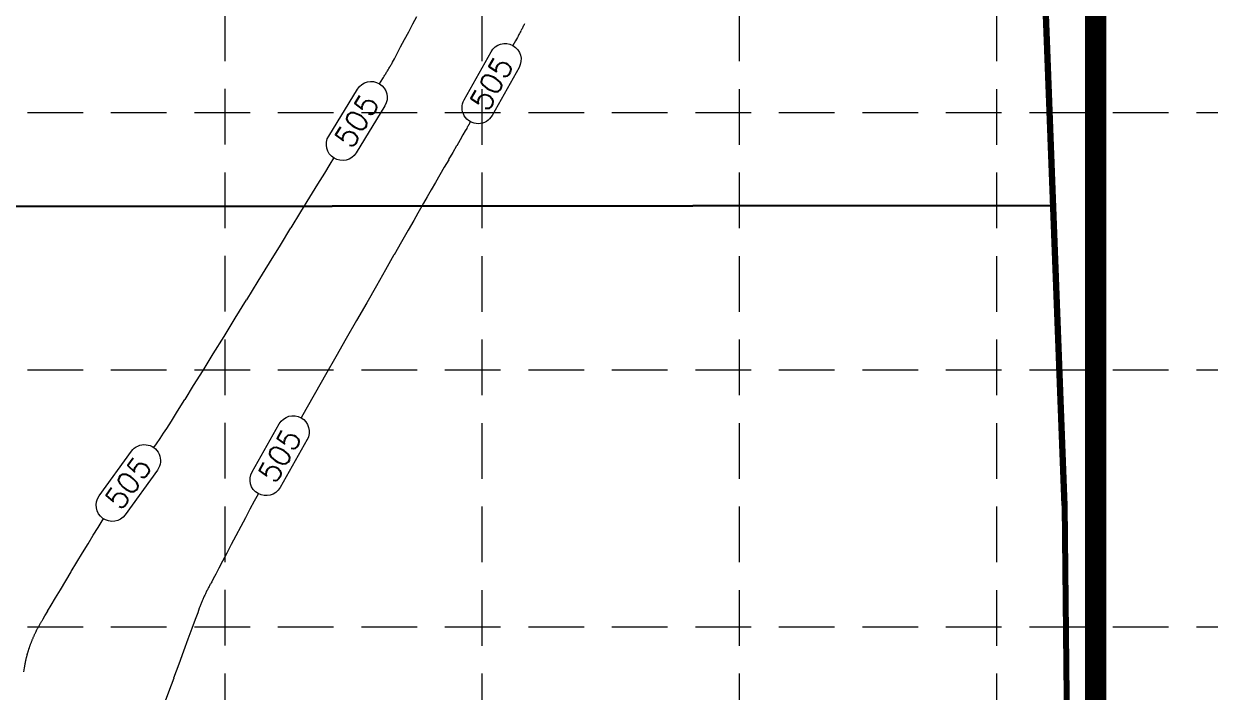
# Model space of a CAD drawing. Header units: feet. Extents: x -406 to 2003, y 7035 to 10885.
# Drawn here: x 631.5 to 908.6, y 9725.7 to 9881.8 of the extents above; entities that cross this region are included whole.
import ezdxf

# ---------------------------------------------------------------- set-up
doc = ezdxf.new("R2010")
doc.units = ezdxf.units.FT
doc.header["$LTSCALE"] = 40
doc.header["$MEASUREMENT"] = 0
doc.linetypes.add('HIDDEN', pattern=[0.375, 0.25, -0.125])
doc.linetypes.add('PHANTOM', pattern=[0.54, 0.24, -0.06, 0.06, -0.06, 0.06, -0.06])
for name, color, linetype, lineweight in [('1 PROPOSED CONTOURS', 35, 'Continuous', 0), ('BOUNDLN', 1, 'PHANTOM', 80), ('SILT FENCE', 200, 'Continuous', 100)]:
    doc.layers.add(name, color=color, linetype=linetype, lineweight=lineweight)
for name, color, linetype in [('GRID', 254, 'HIDDEN'), ('limits of disturbance', 1, 'HIDDEN'), ('lots', 4, 'Continuous'), ('polys', 7, 'Continuous')]:
    doc.layers.add(name, color=color, linetype=linetype)
doc.styles.get("Standard").update_dxf_attribs({"font": 'ARIAL.TTF'})

msp = doc.modelspace()

# ---------------------------------------------------------------- linework, layer by layer
at = {"layer": '1 PROPOSED CONTOURS', "color": 35, "elevation": 505}
for points in [[(721.41, 9879.9), (722.38, 9881.73)], [(748.47, 9881.78), (748.36, 9881.57)], [(747.28, 9879.46), (747.17, 9879.25)], [(747.77, 9880.4), (747.68, 9880.24)], [(747.98, 9880.82), (747.88, 9880.61)], [(748.07, 9880.98), (747.98, 9880.82)], [(717.63, 9872.78), (718.07, 9873.61)], [(718.07, 9873.61), (718.73, 9874.84)], [(716.16, 9870.27), (716.27, 9870.47)], [(716.27, 9870.47), (716.36, 9870.62)], [(716.48, 9870.81), (716.6, 9871)], [(716.69, 9871.16), (716.8, 9871.35)], [(717.13, 9871.89), (717.24, 9872.08)], [(717.34, 9872.24), (717.45, 9872.43)], [(717.45, 9872.43), (717.63, 9872.78)], [(715.34, 9868.95), (715.5, 9869.21)], [(715.95, 9869.93), (716.04, 9870.08)], [(734.62, 9856.74), (734.09, 9855.84)], [(735.31, 9857.95), (735.22, 9857.79)], [(735.73, 9858.7), (735.62, 9858.5)], [(729.73, 9848.27), (728.7, 9846.47)], [(730.75, 9850.03), (729.73, 9848.27)], [(696.24, 9837.83), (698.34, 9841.25)], [(693.93, 9834.09), (696.24, 9837.83)], [(724.18, 9838.6), (723.55, 9837.5)], [(721.31, 9833.58), (719.77, 9830.88)], [(688.9, 9825.93), (691.47, 9830.1)], [(719.77, 9830.88), (717.99, 9827.77)], [(686.25, 9821.64), (688.9, 9825.93)], [(716.01, 9824.31), (713.88, 9820.57)], [(680.91, 9812.99), (683.57, 9817.3)], [(678.29, 9808.76), (680.91, 9812.99)], [(675.77, 9804.68), (678.29, 9808.76)], [(671.17, 9797.27), (673.38, 9800.83)], [(699.65, 9795.63), (697.38, 9791.65)], [(666, 9788.99), (667.44, 9791.28)], [(697.38, 9791.65), (696.3, 9789.75)], [(664.19, 9786.15), (664.91, 9787.25)], [(663.39, 9784.95), (664.19, 9786.15)], [(684.35, 9768.41), (683.29, 9766.41)], [(685.35, 9770.27), (684.35, 9768.41)], [(649.83, 9765.67), (650.14, 9766.16)], [(646.54, 9760.33), (647.75, 9762.32)], [(647.75, 9762.32), (648.86, 9764.12)], [(682.18, 9764.33), (681.06, 9762.22)], [(643.93, 9756.02), (645.25, 9758.21)], [(678.91, 9758.14), (677.94, 9756.29)], [(642.61, 9753.82), (643.93, 9756.02)], [(677.07, 9754.64), (676.34, 9753.25)], [(677.94, 9756.29), (677.07, 9754.64)], [(640.08, 9749.59), (641.31, 9751.65)], [(675.78, 9752.17), (675.41, 9751.48)], [(673.77, 9748.29), (673.68, 9748.1)], [(673.86, 9748.48), (673.77, 9748.29)], [(673.95, 9748.67), (673.86, 9748.48)], [(674.04, 9748.85), (673.95, 9748.67)], [(674.22, 9749.23), (674.13, 9749.04)], [(674.79, 9750.34), (674.69, 9750.15)], [(674.89, 9750.52), (674.79, 9750.34)], [(674.99, 9750.71), (674.89, 9750.52)], [(672.66, 9745.64), (672.52, 9745.26)], [(672.73, 9745.83), (672.66, 9745.64)], [(672.8, 9746.02), (672.73, 9745.83)], [(673.03, 9746.59), (672.95, 9746.4)], [(673.11, 9746.78), (673.03, 9746.59)], [(673.35, 9747.35), (673.27, 9747.16)], [(673.51, 9747.73), (673.43, 9747.54)], [(636.04, 9742.78), (636.46, 9743.48)], [(672.52, 9745.26), (672.14, 9744.23)], [(634.67, 9740.38), (634.74, 9740.51)], [(634.74, 9740.51), (634.81, 9740.65)], [(635.03, 9741.06), (635.11, 9741.2)], [(635.11, 9741.2), (635.19, 9741.34)], [(635.19, 9741.34), (635.26, 9741.47)], [(635.26, 9741.47), (635.34, 9741.61)], [(635.34, 9741.61), (635.42, 9741.75)], [(635.42, 9741.75), (635.5, 9741.88)], [(635.74, 9742.29), (635.82, 9742.41)], [(671.55, 9742.63), (670.78, 9740.55)], [(633.34, 9737.46), (633.4, 9737.6)], [(633.4, 9737.6), (633.45, 9737.74)], [(633.45, 9737.74), (633.51, 9737.88)], [(633.51, 9737.88), (633.57, 9738.02)], [(633.62, 9738.16), (633.68, 9738.3)], [(633.68, 9738.3), (633.74, 9738.44)], [(633.8, 9738.58), (633.87, 9738.71)], [(633.93, 9738.85), (633.99, 9738.99)], [(634.12, 9739.27), (634.19, 9739.41)], [(669.87, 9738.05), (668.83, 9735.24)], [(632.36, 9734.51), (632.4, 9734.65)], [(632.48, 9734.94), (632.52, 9735.08)], [(632.52, 9735.08), (632.56, 9735.22)], [(632.97, 9736.48), (633.02, 9736.62)], [(633.08, 9736.76), (633.13, 9736.9)], [(668.83, 9735.24), (667.71, 9732.18)], [(631.68, 9731.36), (631.74, 9731.72)], [(631.76, 9731.86), (631.79, 9731.99)], [(631.79, 9731.99), (631.81, 9732.13)], [(631.84, 9732.27), (631.87, 9732.41)], [(631.87, 9732.41), (631.89, 9732.55)], [(631.95, 9732.83), (631.98, 9732.97)], [(631.98, 9732.97), (632.01, 9733.11)], [(632.11, 9733.53), (632.14, 9733.67)], [(632.14, 9733.67), (632.18, 9733.81)], [(632.21, 9733.95), (632.25, 9734.09)], [(632.28, 9734.23), (632.32, 9734.37)]]:
    msp.add_lwpolyline(points, dxfattribs=at)
at = {"layer": '1 PROPOSED CONTOURS', "color": 35, "extrusion": (-0.883541, 0.468355, 0), "elevation": 3989.9}
msp.add_lwpolyline([(-9069.23, 505), (-9071.18, 505)], dxfattribs=at)
at = {"layer": '1 PROPOSED CONTOURS', "color": 35, "extrusion": (0.892252, -0.451539, 0), "elevation": -3794.18}
msp.add_lwpolyline([(9154.57, 505), (9154.34, 505)], dxfattribs=at)
at = {"layer": '1 PROPOSED CONTOURS', "color": 35, "extrusion": (0.893014, -0.45003, 0), "elevation": -3778.7}
msp.add_lwpolyline([(9161.16, 505), (9160.97, 505)], dxfattribs=at)
at = {"layer": '1 PROPOSED CONTOURS', "color": 35, "extrusion": (0.88356, -0.468317, 0), "elevation": -3989.52}
msp.add_lwpolyline([(9065.28, 505), (9067.34, 505)], dxfattribs=at)
at = {"layer": '1 PROPOSED CONTOURS', "color": 35, "extrusion": (0.872716, -0.488228, 0), "elevation": -4171.25}
msp.add_lwpolyline([(8985.78, 505), (8984.85, 505)], dxfattribs=at)
at = {"layer": '1 PROPOSED CONTOURS', "color": 35, "extrusion": (0.873448, -0.486918, 0), "elevation": -4157.76}
msp.add_lwpolyline([(8992.4, 505), (8992.03, 505)], dxfattribs=at)
at = {"layer": '1 PROPOSED CONTOURS', "color": 35, "extrusion": (0.881729, -0.471756, 0), "elevation": -4001.79}
msp.add_lwpolyline([(9063.12, 505), (9062.89, 505)], dxfattribs=at)
at = {"layer": '1 PROPOSED CONTOURS', "color": 35, "extrusion": (0.887377, -0.461045, 0), "elevation": -3891.76}
msp.add_lwpolyline([(9111.09, 505), (9110.91, 505)], dxfattribs=at)
at = {"layer": '1 PROPOSED CONTOURS', "color": 35, "extrusion": (0.886632, -0.462476, 0), "elevation": -3906.45}
msp.add_lwpolyline([(9105.27, 505), (9105.04, 505)], dxfattribs=at)
at = {"layer": '1 PROPOSED CONTOURS', "color": 35, "extrusion": (0.887415, -0.460972, 0), "elevation": -3891}
msp.add_lwpolyline([(9112.07, 505), (9111.88, 505)], dxfattribs=at)
at = {"layer": '1 PROPOSED CONTOURS', "color": 35, "extrusion": (0.888195, -0.459467, 0), "elevation": -3875.55}
msp.add_lwpolyline([(9118.88, 505), (9118.65, 505)], dxfattribs=at)
at = {"layer": '1 PROPOSED CONTOURS', "color": 35, "extrusion": (0.888522, -0.458834, 0), "elevation": -3869.05}
msp.add_lwpolyline([(9121.87, 505), (9121.64, 505)], dxfattribs=at)
at = {"layer": '1 PROPOSED CONTOURS', "color": 35, "extrusion": (0.890071, -0.455821, 0), "elevation": -3838.13}
msp.add_lwpolyline([(9135.35, 505), (9135.11, 505)], dxfattribs=at)
at = {"layer": '1 PROPOSED CONTOURS', "color": 35, "extrusion": (-0.89193, 0.452173, 0), "elevation": 3800.69}
msp.add_lwpolyline([(-9151.64, 505), (-9151.41, 505)], dxfattribs=at)
at = {"layer": '1 PROPOSED CONTOURS', "color": 35, "extrusion": (0.883485, -0.468459, 0), "elevation": -3990.98}
msp.add_lwpolyline([(9060.97, 505), (9062.69, 505)], dxfattribs=at)
at = {"layer": '1 PROPOSED CONTOURS', "color": 35, "extrusion": (0.883538, -0.46836, 0), "elevation": -3989.95}
msp.add_lwpolyline([(9063.14, 505), (9065.09, 505)], dxfattribs=at)
at = {"layer": '1 PROPOSED CONTOURS', "color": 35, "extrusion": (0.872552, -0.488521, 0), "elevation": -4174.27}
msp.add_lwpolyline([(8983.45, 505), (8982.22, 505)], dxfattribs=at)
at = {"layer": '1 PROPOSED CONTOURS', "color": 35, "linetype": 'Continuous', "extrusion": (0.872422, -0.488753, 0)}
for points, elevation in [([(8964.51, 505), (8977.36, 505)], -4180.4), ([(8977.36, 505), (8964.51, 505)], -4172.9)]:
    msp.add_lwpolyline(points, dxfattribs=dict(at, elevation=elevation))
at = {"layer": '1 PROPOSED CONTOURS', "color": 35, "extrusion": (-0.853847, 0.520524, 0), "elevation": 4526.23}
msp.add_lwpolyline([(-8800.26, 505), (-8800.48, 505)], dxfattribs=at)
at = {"layer": '1 PROPOSED CONTOURS', "color": 35, "extrusion": (-0.85588, 0.517174, 0), "elevation": 4491.71}
msp.add_lwpolyline([(-8818.55, 505), (-8818.78, 505)], dxfattribs=at)
at = {"layer": '1 PROPOSED CONTOURS', "color": 35, "extrusion": (0.857063, -0.515212, 0), "elevation": -4471.49}
msp.add_lwpolyline([(8829.27, 505), (8829.45, 505)], dxfattribs=at)
at = {"layer": '1 PROPOSED CONTOURS', "color": 35, "extrusion": (0.858241, -0.513248, 0), "elevation": -4451.26}
msp.add_lwpolyline([(8839.89, 505), (8840.12, 505)], dxfattribs=at)
at = {"layer": '1 PROPOSED CONTOURS', "color": 35, "extrusion": (0.859067, -0.511864, 0), "elevation": -4437}
msp.add_lwpolyline([(8847.28, 505), (8847.46, 505)], dxfattribs=at)
at = {"layer": '1 PROPOSED CONTOURS', "color": 35, "extrusion": (0.85989, -0.510479, 0), "elevation": -4422.75}
msp.add_lwpolyline([(8854.59, 505), (8854.82, 505)], dxfattribs=at)
at = {"layer": '1 PROPOSED CONTOURS', "color": 35, "extrusion": (0.857346, -0.51474, 0), "elevation": -4466.63}
msp.add_lwpolyline([(8832.99, 505), (8833.17, 505)], dxfattribs=at)
at = {"layer": '1 PROPOSED CONTOURS', "color": 35, "extrusion": (-0.852871, 0.522122, 0), "elevation": 4542.7}
msp.add_lwpolyline([(-8789.03, 505), (-8789.73, 505)], dxfattribs=at)
at = {"layer": '1 PROPOSED CONTOURS', "color": 35, "extrusion": (0.852838, -0.522175, 0), "elevation": -4543.25}
msp.add_lwpolyline([(8789.45, 505), (8790.15, 505)], dxfattribs=at)
at = {"layer": '1 PROPOSED CONTOURS', "color": 35, "extrusion": (0.85124, -0.524777, 0), "elevation": -4570.07}
msp.add_lwpolyline([(8776.54, 505), (8776.76, 505)], dxfattribs=at)
at = {"layer": '1 PROPOSED CONTOURS', "color": 35, "extrusion": (0.850345, -0.526225, 0), "elevation": -4585}
msp.add_lwpolyline([(8768.97, 505), (8769.15, 505)], dxfattribs=at)
at = {"layer": '1 PROPOSED CONTOURS', "color": 35, "extrusion": (0.85131, -0.524663, 0), "elevation": -4568.9}
msp.add_lwpolyline([(8777.55, 505), (8777.78, 505)], dxfattribs=at)
at = {"layer": '1 PROPOSED CONTOURS', "color": 35, "extrusion": (0.852179, -0.523251, 0), "elevation": -4554.33}
msp.add_lwpolyline([(8785.34, 505), (8785.57, 505)], dxfattribs=at)
at = {"layer": '1 PROPOSED CONTOURS', "color": 35, "linetype": 'Continuous', "elevation": 505}
for points in [[(702.74, 9855.55), (709.45, 9866.51)], [(649.14, 9771.5), (656.66, 9781.93)]]:
    msp.add_lwpolyline(points, dxfattribs=at)
at = {"layer": '1 PROPOSED CONTOURS', "color": 35, "linetype": 'Continuous', "extrusion": (0.852743, -0.52233, 0), "elevation": -4541.09}
msp.add_lwpolyline([(8784.17, 505), (8771.31, 505)], dxfattribs=at)
at = {"layer": '1 PROPOSED CONTOURS', "color": 35, "extrusion": (0.866489, -0.499196, 0), "elevation": -4283.91}
msp.add_lwpolyline([(8908.17, 505), (8907.48, 505)], dxfattribs=at)
at = {"layer": '1 PROPOSED CONTOURS', "color": 35, "extrusion": (0.866729, -0.498779, 0), "elevation": -4279.62}
msp.add_lwpolyline([(8910.51, 505), (8910.23, 505)], dxfattribs=at)
at = {"layer": '1 PROPOSED CONTOURS', "color": 35, "extrusion": (0.868776, -0.495206, 0), "elevation": -4242.9}
msp.add_lwpolyline([(8928.29, 505), (8928.06, 505)], dxfattribs=at)
at = {"layer": '1 PROPOSED CONTOURS', "color": 35, "extrusion": (0.870835, -0.491576, 0), "elevation": -4205.6}
msp.add_lwpolyline([(8946.33, 505), (8946.1, 505)], dxfattribs=at)
at = {"layer": '1 PROPOSED CONTOURS', "color": 35, "extrusion": (0.87099, -0.491301, 0), "elevation": -4202.77}
msp.add_lwpolyline([(8947.89, 505), (8947.66, 505)], dxfattribs=at)
at = {"layer": '1 PROPOSED CONTOURS', "color": 35, "extrusion": (0.871762, -0.489929, 0), "elevation": -4188.68}
msp.add_lwpolyline([(8954.67, 505), (8954.49, 505)], dxfattribs=at)
at = {"layer": '1 PROPOSED CONTOURS', "color": 35, "extrusion": (0.872894, -0.48791, 0), "elevation": -4167.95}
msp.add_lwpolyline([(8964.79, 505), (8964.57, 505)], dxfattribs=at)
at = {"layer": '1 PROPOSED CONTOURS', "color": 35, "extrusion": (0.866482, -0.499209, 0), "elevation": -4284.04}
msp.add_lwpolyline([(8905.02, 505), (8903.41, 505)], dxfattribs=at)
at = {"layer": '1 PROPOSED CONTOURS', "color": 35, "extrusion": (0.86646, -0.499247, 0), "elevation": -4284.44}
msp.add_lwpolyline([(8906.18, 505), (8904.83, 505)], dxfattribs=at)
at = {"layer": '1 PROPOSED CONTOURS', "color": 35, "extrusion": (-0.866562, 0.49907, 0), "elevation": 4282.62}
msp.add_lwpolyline([(-8902.3, 505), (-8900.36, 505)], dxfattribs=at)
at = {"layer": '1 PROPOSED CONTOURS', "color": 35, "extrusion": (0.866516, -0.499149, 0), "elevation": -4283.43}
msp.add_lwpolyline([(8903.71, 505), (8901.91, 505)], dxfattribs=at)
at = {"layer": '1 PROPOSED CONTOURS', "color": 35, "extrusion": (0.851554, -0.524267, 0), "elevation": -4564.77}
msp.add_lwpolyline([(8753.08, 505), (8755.51, 505)], dxfattribs=at)
at = {"layer": '1 PROPOSED CONTOURS', "color": 35, "extrusion": (0.85157, -0.524241, 0), "elevation": -4564.5}
msp.add_lwpolyline([(8755.65, 505), (8757.35, 505)], dxfattribs=at)
at = {"layer": '1 PROPOSED CONTOURS', "color": 35, "extrusion": (0.851517, -0.524327, 0), "elevation": -4565.38}
msp.add_lwpolyline([(8749.72, 505), (8752.76, 505)], dxfattribs=at)
at = {"layer": '1 PROPOSED CONTOURS', "color": 35, "extrusion": (-0.866786, 0.498681, 0), "elevation": 4278.62}
msp.add_lwpolyline([(-8898.17, 505), (-8896.11, 505)], dxfattribs=at)
at = {"layer": '1 PROPOSED CONTOURS', "color": 35, "extrusion": (0.851467, -0.524408, 0), "elevation": -4566.21}
msp.add_lwpolyline([(8745.72, 505), (8749.29, 505)], dxfattribs=at)
at = {"layer": '1 PROPOSED CONTOURS', "color": 35, "extrusion": (0.867069, -0.498189, 0), "elevation": -4273.57}
msp.add_lwpolyline([(8896.55, 505), (8894.68, 505)], dxfattribs=at)
at = {"layer": '1 PROPOSED CONTOURS', "color": 35, "extrusion": (0.866907, -0.498471, 0), "elevation": -4276.46}
msp.add_lwpolyline([(8897.15, 505), (8895.16, 505)], dxfattribs=at)
at = {"layer": '1 PROPOSED CONTOURS', "color": 35, "extrusion": (0.867635, -0.497202, 0), "elevation": -4263.45}
msp.add_lwpolyline([(8897.84, 505), (8896.37, 505)], dxfattribs=at)
at = {"layer": '1 PROPOSED CONTOURS', "color": 35, "extrusion": (0.867296, -0.497794, 0), "elevation": -4269.52}
msp.add_lwpolyline([(8896.63, 505), (8894.93, 505)], dxfattribs=at)
at = {"layer": '1 PROPOSED CONTOURS', "color": 35, "extrusion": (0.868135, -0.496327, 0), "elevation": -4254.48}
msp.add_lwpolyline([(8899.4, 505), (8897.45, 505)], dxfattribs=at)
at = {"layer": '1 PROPOSED CONTOURS', "color": 35, "extrusion": (-0.868207, 0.496202, 0), "elevation": 4253.19}
msp.add_lwpolyline([(-8898.07, 505), (-8895.5, 505)], dxfattribs=at)
at = {"layer": '1 PROPOSED CONTOURS', "color": 35, "extrusion": (0.851254, -0.524753, 0), "elevation": -4569.76}
msp.add_lwpolyline([(8730.77, 505), (8735.45, 505)], dxfattribs=at)
at = {"layer": '1 PROPOSED CONTOURS', "color": 35, "extrusion": (-0.868357, 0.49594, 0), "elevation": 4250.52}
msp.add_lwpolyline([(-8890.09, 505), (-8886.1, 505)], dxfattribs=at)
at = {"layer": '1 PROPOSED CONTOURS', "color": 35, "extrusion": (0.850914, -0.525305, 0), "elevation": -4575.41}
msp.add_lwpolyline([(8712.77, 505), (8717.86, 505)], dxfattribs=at)
at = {"layer": '1 PROPOSED CONTOURS', "color": 35, "extrusion": (0.868456, -0.495767, 0), "elevation": -4248.74}
msp.add_lwpolyline([(8882.64, 505), (8878.08, 505)], dxfattribs=at)
at = {"layer": '1 PROPOSED CONTOURS', "color": 35, "extrusion": (0.868512, -0.495668, 0), "elevation": -4247.73}
msp.add_lwpolyline([(8878.56, 505), (8873.81, 505)], dxfattribs=at)
at = {"layer": '1 PROPOSED CONTOURS', "color": 35, "extrusion": (0.868576, -0.495557, 0), "elevation": -4246.6}
msp.add_lwpolyline([(8874.35, 505), (8869.49, 505)], dxfattribs=at)
at = {"layer": '1 PROPOSED CONTOURS', "color": 35, "extrusion": (0.868648, -0.495429, 0), "elevation": -4245.29}
msp.add_lwpolyline([(8870.11, 505), (8865.21, 505)], dxfattribs=at)
at = {"layer": '1 PROPOSED CONTOURS', "color": 35, "extrusion": (0.850027, -0.52674, 0), "elevation": -4590.09}
msp.add_lwpolyline([(8685.66, 505), (8690.2, 505)], dxfattribs=at)
at = {"layer": '1 PROPOSED CONTOURS', "color": 35, "extrusion": (0.868733, -0.49528, 0), "elevation": -4243.77}
msp.add_lwpolyline([(8865.94, 505), (8861.08, 505)], dxfattribs=at)
at = {"layer": '1 PROPOSED CONTOURS', "color": 35, "extrusion": (0.868835, -0.495102, 0), "elevation": -4241.95}
msp.add_lwpolyline([(8861.95, 505), (8857.18, 505)], dxfattribs=at)
at = {"layer": '1 PROPOSED CONTOURS', "color": 35, "extrusion": (0.849099, -0.528233, 0), "elevation": -4605.35}
msp.add_lwpolyline([(8669.61, 505), (8673.39, 505)], dxfattribs=at)
at = {"layer": '1 PROPOSED CONTOURS', "color": 35, "extrusion": (0.848329, -0.52947, 0), "elevation": -4617.98}
msp.add_lwpolyline([(8659.61, 505), (8662.89, 505)], dxfattribs=at)
at = {"layer": '1 PROPOSED CONTOURS', "color": 35, "extrusion": (0.84497, -0.534813, 0), "elevation": -4672.53}
msp.add_lwpolyline([(8625.54, 505), (8627.59, 505)], dxfattribs=at)
at = {"layer": '1 PROPOSED CONTOURS', "color": 35, "linetype": 'Continuous', "extrusion": (-0.86997, 0.493105, 0)}
for points, elevation in [([(-8843.53, 505), (-8856.39, 505)], 4225.37), ([(-8856.39, 505), (-8843.53, 505)], 4217.87)]:
    msp.add_lwpolyline(points, dxfattribs=dict(at, elevation=elevation))
at = {"layer": '1 PROPOSED CONTOURS', "color": 35, "extrusion": (0.823267, -0.567655, 0), "elevation": -5008.33}
msp.add_lwpolyline([(8430.64, 505), (8432.2, 505)], dxfattribs=at)
at = {"layer": '1 PROPOSED CONTOURS', "color": 35, "extrusion": (0.818314, -0.574772, 0), "elevation": -5081.24}
msp.add_lwpolyline([(8385.82, 505), (8386.9, 505)], dxfattribs=at)
at = {"layer": '1 PROPOSED CONTOURS', "color": 35, "linetype": 'Continuous', "extrusion": (0.81125, -0.584699, 0), "elevation": -5179.27}
msp.add_lwpolyline([(8319.54, 505), (8306.68, 505)], dxfattribs=at)
at = {"layer": '1 PROPOSED CONTOURS', "color": 35, "extrusion": (0.880165, -0.474667, 0), "elevation": -4034.41}
msp.add_lwpolyline([(8926.65, 505), (8924.77, 505)], dxfattribs=at)
at = {"layer": '1 PROPOSED CONTOURS', "color": 35, "extrusion": (0.877926, -0.478797, 0), "elevation": -4076.3}
msp.add_lwpolyline([(8907.71, 505), (8907.6, 505)], dxfattribs=at)
at = {"layer": '1 PROPOSED CONTOURS', "color": 35, "extrusion": (-0.847622, 0.530601, 0), "elevation": 4630.86}
msp.add_lwpolyline([(-8620.56, 505), (-8622.4, 505)], dxfattribs=at)
at = {"layer": '1 PROPOSED CONTOURS', "color": 35, "extrusion": (0.883323, -0.468764, 0), "elevation": -3974.58}
msp.add_lwpolyline([(8947.2, 505), (8944.84, 505)], dxfattribs=at)
at = {"layer": '1 PROPOSED CONTOURS', "color": 35, "extrusion": (0.884318, -0.466885, 0), "elevation": -3955.56}
msp.add_lwpolyline([(8950.88, 505), (8948.52, 505)], dxfattribs=at)
at = {"layer": '1 PROPOSED CONTOURS', "color": 35, "extrusion": (0.855171, -0.518347, 0), "elevation": -4506.34}
msp.add_lwpolyline([(8679.4, 505), (8681.88, 505)], dxfattribs=at)
at = {"layer": '1 PROPOSED CONTOURS', "color": 35, "extrusion": (0.884669, -0.46622, 0), "elevation": -3948.83}
msp.add_lwpolyline([(8951.5, 505), (8949.24, 505)], dxfattribs=at)
at = {"layer": '1 PROPOSED CONTOURS', "color": 35, "extrusion": (-0.85817, 0.513366, 0), "elevation": 4455.81}
msp.add_lwpolyline([(-8697.8, 505), (-8700.32, 505)], dxfattribs=at)
at = {"layer": '1 PROPOSED CONTOURS', "color": 35, "extrusion": (0.871124, -0.491063, 0), "elevation": -4200.21}
msp.add_lwpolyline([(8825.93, 505), (8825.75, 505)], dxfattribs=at)
at = {"layer": '1 PROPOSED CONTOURS', "color": 35, "extrusion": (0.873328, -0.487133, 0), "elevation": -4160.41}
msp.add_lwpolyline([(8844.95, 505), (8844.76, 505)], dxfattribs=at)
at = {"layer": '1 PROPOSED CONTOURS', "color": 35, "extrusion": (0.885066, -0.465465, 0), "elevation": -3941.19}
msp.add_lwpolyline([(8945.08, 505), (8944.78, 505)], dxfattribs=at)
at = {"layer": '1 PROPOSED CONTOURS', "color": 35, "extrusion": (0.885493, -0.464652, 0), "elevation": -3932.97}
msp.add_lwpolyline([(8950.7, 505), (8949.49, 505)], dxfattribs=at)
at = {"layer": '1 PROPOSED CONTOURS', "color": 35, "extrusion": (0.859325, -0.51143, 0), "elevation": -4436.2}
msp.add_lwpolyline([(8703.2, 505), (8705.42, 505)], dxfattribs=at)
at = {"layer": '1 PROPOSED CONTOURS', "color": 35, "extrusion": (-0.8991, 0.437743, 0), "elevation": 3661.47}
msp.add_lwpolyline([(-9060.46, 505), (-9060.25, 505)], dxfattribs=at)
at = {"layer": '1 PROPOSED CONTOURS', "color": 35, "extrusion": (0.894532, -0.447005, 0), "elevation": -3754.84}
msp.add_lwpolyline([(9022.58, 505), (9022.37, 505)], dxfattribs=at)
at = {"layer": '1 PROPOSED CONTOURS', "color": 35, "extrusion": (0.892982, -0.450092, 0), "elevation": -3785.99}
msp.add_lwpolyline([(9009.76, 505), (9009.55, 505)], dxfattribs=at)
at = {"layer": '1 PROPOSED CONTOURS', "color": 35, "extrusion": (0.889872, -0.456211, 0), "elevation": -3847.74}
msp.add_lwpolyline([(8983.77, 505), (8983.56, 505)], dxfattribs=at)
at = {"layer": '1 PROPOSED CONTOURS', "color": 35, "extrusion": (-0.888292, 0.459279, 0), "elevation": 3878.72}
msp.add_lwpolyline([(-8970.65, 505), (-8970.44, 505)], dxfattribs=at)
at = {"layer": '1 PROPOSED CONTOURS', "color": 35, "extrusion": (0.885122, -0.46536, 0), "elevation": -3940.15}
msp.add_lwpolyline([(8944.04, 505), (8943.84, 505)], dxfattribs=at)
at = {"layer": '1 PROPOSED CONTOURS', "color": 35, "extrusion": (0.875404, -0.483392, 0), "elevation": -4122.53}
msp.add_lwpolyline([(8862.3, 505), (8862.1, 505)], dxfattribs=at)
at = {"layer": '1 PROPOSED CONTOURS', "color": 35, "extrusion": (0.860131, -0.510073, 0), "elevation": -4422.46}
msp.add_lwpolyline([(8706.58, 505), (8708.23, 505)], dxfattribs=at)
at = {"layer": '1 PROPOSED CONTOURS', "color": 35, "extrusion": (0.859763, -0.510693, 0), "elevation": -4428.73}
msp.add_lwpolyline([(8705.04, 505), (8707, 505)], dxfattribs=at)
at = {"layer": '1 PROPOSED CONTOURS', "color": 35, "extrusion": (0.931009, -0.364996, 0), "elevation": -2930.88}
msp.add_lwpolyline([(9319.41, 505), (9319.21, 505)], dxfattribs=at)
at = {"layer": '1 PROPOSED CONTOURS', "color": 35, "extrusion": (0.928462, -0.371428, 0), "elevation": -2995.27}
msp.add_lwpolyline([(9299.12, 505), (9298.91, 505)], dxfattribs=at)
at = {"layer": '1 PROPOSED CONTOURS', "color": 35, "extrusion": (-0.923223, 0.384264, 0), "elevation": 3123.91}
msp.add_lwpolyline([(-9257.31, 505), (-9257.11, 505)], dxfattribs=at)
at = {"layer": '1 PROPOSED CONTOURS', "color": 35, "extrusion": (0.920548, -0.39063, 0), "elevation": -3187.76}
msp.add_lwpolyline([(9235.72, 505), (9235.52, 505)], dxfattribs=at)
at = {"layer": '1 PROPOSED CONTOURS', "color": 35, "extrusion": (0.916447, -0.400157, 0), "elevation": -3283.38}
msp.add_lwpolyline([(9202.58, 505), (9202.37, 505)], dxfattribs=at)
at = {"layer": '1 PROPOSED CONTOURS', "color": 35, "extrusion": (0.912251, -0.409633, 0), "elevation": -3378.57}
msp.add_lwpolyline([(9168.47, 505), (9168.26, 505)], dxfattribs=at)
at = {"layer": '1 PROPOSED CONTOURS', "color": 35, "extrusion": (0.910825, -0.412792, 0), "elevation": -3410.33}
msp.add_lwpolyline([(9156.91, 505), (9156.7, 505)], dxfattribs=at)
at = {"layer": '1 PROPOSED CONTOURS', "color": 35, "extrusion": (0.860583, -0.50931, 0), "elevation": -4414.73}
msp.add_lwpolyline([(8708.11, 505), (8708.41, 505)], dxfattribs=at)
at = {"layer": '1 PROPOSED CONTOURS', "color": 35, "extrusion": (0.860434, -0.509562, 0), "elevation": -4417.28}
msp.add_lwpolyline([(8707.94, 505), (8709.21, 505)], dxfattribs=at)
at = {"layer": '1 PROPOSED CONTOURS', "color": 35, "extrusion": (0.938594, -0.345022, 0), "elevation": -2731.11}
msp.add_lwpolyline([(9377.78, 505), (9376.08, 505)], dxfattribs=at)
at = {"layer": '1 PROPOSED CONTOURS', "color": 35, "extrusion": (0.895736, -0.444586, 0), "elevation": -3761.95}
msp.add_lwpolyline([(9006.35, 505), (9006.51, 505)], dxfattribs=at)
at = {"layer": '1 PROPOSED CONTOURS', "color": 35, "extrusion": (0.89302, -0.450018, 0), "elevation": -3816.57}
msp.add_lwpolyline([(8983.49, 505), (8983.65, 505)], dxfattribs=at)
at = {"layer": '1 PROPOSED CONTOURS', "color": 35, "extrusion": (0.891315, -0.453385, 0), "elevation": -3850.45}
msp.add_lwpolyline([(8969.18, 505), (8969.33, 505)], dxfattribs=at)
at = {"layer": '1 PROPOSED CONTOURS', "color": 35, "extrusion": (0.888541, -0.458798, 0), "elevation": -3904.93}
msp.add_lwpolyline([(8945.75, 505), (8945.91, 505)], dxfattribs=at)
at = {"layer": '1 PROPOSED CONTOURS', "color": 35, "extrusion": (0.882236, -0.470808, 0), "elevation": -4025.92}
msp.add_lwpolyline([(8892.43, 505), (8892.58, 505)], dxfattribs=at)
at = {"layer": '1 PROPOSED CONTOURS', "color": 35, "extrusion": (0.879348, -0.47618, 0), "elevation": -4080.08}
msp.add_lwpolyline([(8867.86, 505), (8868.02, 505)], dxfattribs=at)
at = {"layer": '1 PROPOSED CONTOURS', "color": 35, "extrusion": (0.87758, -0.47943, 0), "elevation": -4112.86}
msp.add_lwpolyline([(8852.86, 505), (8853.02, 505)], dxfattribs=at)
at = {"layer": '1 PROPOSED CONTOURS', "color": 35, "extrusion": (0.860042, -0.510224, 0), "elevation": -4423.99}
msp.add_lwpolyline([(8702.67, 505), (8702.83, 505)], dxfattribs=at)
at = {"layer": '1 PROPOSED CONTOURS', "color": 35, "extrusion": (-0.857856, 0.513889, 0), "elevation": 4461.08}
msp.add_lwpolyline([(-8683.87, 505), (-8684.04, 505)], dxfattribs=at)
at = {"layer": '1 PROPOSED CONTOURS', "color": 35, "extrusion": (0.855125, -0.518422, 0), "elevation": -4506.97}
msp.add_lwpolyline([(8660.31, 505), (8660.46, 505)], dxfattribs=at)
at = {"layer": '1 PROPOSED CONTOURS', "color": 35, "extrusion": (-0.851691, 0.524044, 0), "elevation": 4563.93}
msp.add_lwpolyline([(-8630.71, 505), (-8630.85, 505)], dxfattribs=at)
at = {"layer": '1 PROPOSED CONTOURS', "color": 35, "extrusion": (0.938611, -0.344977, 0), "elevation": -2730.66}
msp.add_lwpolyline([(9373.99, 505), (9371.34, 505)], dxfattribs=at)
at = {"layer": '1 PROPOSED CONTOURS', "color": 35, "extrusion": (0.935424, -0.353529, 0), "elevation": -2850.03}
msp.add_lwpolyline([(9332.1, 505), (9332.25, 505)], dxfattribs=at)
at = {"layer": '1 PROPOSED CONTOURS', "color": 35, "extrusion": (0.93329, -0.359123, 0), "elevation": -2905.85}
msp.add_lwpolyline([(9315.02, 505), (9315.17, 505)], dxfattribs=at)
at = {"layer": '1 PROPOSED CONTOURS', "color": 35, "extrusion": (0.931838, -0.362875, 0), "elevation": -2943.31}
msp.add_lwpolyline([(9303.41, 505), (9303.56, 505)], dxfattribs=at)
at = {"layer": '1 PROPOSED CONTOURS', "color": 35, "extrusion": (0.922095, -0.386964, 0), "elevation": -3184.05}
msp.add_lwpolyline([(9224.54, 505), (9224.7, 505)], dxfattribs=at)
at = {"layer": '1 PROPOSED CONTOURS', "color": 35, "extrusion": (0.91663, -0.399738, 0), "elevation": -3311.91}
msp.add_lwpolyline([(9179.87, 505), (9180.02, 505)], dxfattribs=at)
at = {"layer": '1 PROPOSED CONTOURS', "color": 35, "extrusion": (-0.912616, 0.408819, 0), "elevation": 3402.89}
msp.add_lwpolyline([(-9146.84, 505), (-9146.99, 505)], dxfattribs=at)
at = {"layer": '1 PROPOSED CONTOURS', "color": 35, "extrusion": (-0.908518, 0.417845, 0), "elevation": 3493.4}
msp.add_lwpolyline([(-9112.96, 505), (-9113.12, 505)], dxfattribs=at)
at = {"layer": '1 PROPOSED CONTOURS', "color": 35, "extrusion": (-0.905975, 0.423331, 0), "elevation": 3548.44}
msp.add_lwpolyline([(-9091.83, 505), (-9091.98, 505)], dxfattribs=at)
at = {"layer": '1 PROPOSED CONTOURS', "color": 35, "extrusion": (0.901738, -0.432284, 0), "elevation": -3638.32}
msp.add_lwpolyline([(9056.54, 505), (9056.69, 505)], dxfattribs=at)
at = {"layer": '1 PROPOSED CONTOURS', "color": 35, "extrusion": (0.900078, -0.435729, 0), "elevation": -3672.93}
msp.add_lwpolyline([(9042.71, 505), (9042.87, 505)], dxfattribs=at)
at = {"layer": '1 PROPOSED CONTOURS', "color": 35, "extrusion": (-0.897419, 0.44118, 0), "elevation": 3727.7}
msp.add_lwpolyline([(-9020.43, 505), (-9020.58, 505)], dxfattribs=at)
at = {"layer": '1 PROPOSED CONTOURS', "color": 35, "extrusion": (-0.964769, 0.263098, 0), "elevation": 1951.06}
msp.add_lwpolyline([(-9557.78, 505), (-9557.93, 505)], dxfattribs=at)
at = {"layer": '1 PROPOSED CONTOURS', "color": 35, "extrusion": (-0.96204, 0.272909, 0), "elevation": 2048.29}
msp.add_lwpolyline([(-9537.71, 505), (-9537.86, 505)], dxfattribs=at)
at = {"layer": '1 PROPOSED CONTOURS', "color": 35, "extrusion": (-0.960872, 0.276992, 0), "elevation": 2088.77}
msp.add_lwpolyline([(-9529.07, 505), (-9529.22, 505)], dxfattribs=at)
at = {"layer": '1 PROPOSED CONTOURS', "color": 35, "extrusion": (0.956297, -0.292398, 0), "elevation": -2241.64}
msp.add_lwpolyline([(9494.71, 505), (9494.86, 505)], dxfattribs=at)
at = {"layer": '1 PROPOSED CONTOURS', "color": 35, "extrusion": (-0.955061, 0.296409, 0), "elevation": 2281.48}
msp.add_lwpolyline([(-9485.37, 505), (-9485.52, 505)], dxfattribs=at)
at = {"layer": '1 PROPOSED CONTOURS', "color": 35, "extrusion": (-0.953284, 0.302074, 0), "elevation": 2337.75}
msp.add_lwpolyline([(-9471.8, 505), (-9471.95, 505)], dxfattribs=at)
at = {"layer": '1 PROPOSED CONTOURS', "color": 35, "extrusion": (0.952016, -0.306049, 0), "elevation": -2377.25}
msp.add_lwpolyline([(9462.11, 505), (9462.26, 505)], dxfattribs=at)
at = {"layer": '1 PROPOSED CONTOURS', "color": 35, "extrusion": (0.950179, -0.311704, 0), "elevation": -2433.46}
msp.add_lwpolyline([(9447.96, 505), (9448.11, 505)], dxfattribs=at)
at = {"layer": '1 PROPOSED CONTOURS', "color": 35, "extrusion": (-0.948878, 0.315642, 0), "elevation": 2472.63}
msp.add_lwpolyline([(-9437.93, 505), (-9438.08, 505)], dxfattribs=at)
at = {"layer": '1 PROPOSED CONTOURS', "color": 35, "extrusion": (0.946982, -0.321286, 0), "elevation": -2528.78}
msp.add_lwpolyline([(9423.19, 505), (9423.34, 505)], dxfattribs=at)
at = {"layer": '1 PROPOSED CONTOURS', "color": 35, "extrusion": (0.94565, -0.325187, 0), "elevation": -2567.61}
msp.add_lwpolyline([(9412.84, 505), (9412.98, 505)], dxfattribs=at)
at = {"layer": '1 PROPOSED CONTOURS', "color": 35, "extrusion": (-0.943694, 0.330819, 0), "elevation": 2623.68}
msp.add_lwpolyline([(-9397.51, 505), (-9397.66, 505)], dxfattribs=at)
at = {"layer": '1 PROPOSED CONTOURS', "color": 35, "extrusion": (0.940316, -0.340304, 0), "elevation": -2718.17}
msp.add_lwpolyline([(9370.91, 505), (9371.06, 505)], dxfattribs=at)
at = {"layer": '1 PROPOSED CONTOURS', "color": 35, "extrusion": (0.936847, -0.349739, 0), "elevation": -2812.23}
msp.add_lwpolyline([(9343.42, 505), (9343.57, 505)], dxfattribs=at)
at = {"layer": '1 PROPOSED CONTOURS', "color": 35, "extrusion": (0.985701, -0.168505, 0), "elevation": -1017.14}
msp.add_lwpolyline([(9699.01, 505), (9699.15, 505)], dxfattribs=at)
at = {"layer": '1 PROPOSED CONTOURS', "color": 35, "extrusion": (0.983088, -0.183135, 0), "elevation": -1161.17}
msp.add_lwpolyline([(9683.25, 505), (9683.39, 505)], dxfattribs=at)
at = {"layer": '1 PROPOSED CONTOURS', "color": 35, "extrusion": (0.980278, -0.197623, 0), "elevation": -1303.94}
msp.add_lwpolyline([(9665.49, 505), (9665.63, 505)], dxfattribs=at)
at = {"layer": '1 PROPOSED CONTOURS', "color": 35, "extrusion": (0.979104, -0.203359, 0), "elevation": -1360.51}
msp.add_lwpolyline([(9657.83, 505), (9657.97, 505)], dxfattribs=at)
at = {"layer": '1 PROPOSED CONTOURS', "color": 35, "extrusion": (-0.976014, 0.217706, 0), "elevation": 1502.1}
msp.add_lwpolyline([(-9637.25, 505), (-9637.39, 505)], dxfattribs=at)
at = {"layer": '1 PROPOSED CONTOURS', "color": 35, "extrusion": (0.974719, -0.223432, 0), "elevation": -1558.66}
msp.add_lwpolyline([(9628.41, 505), (9628.55, 505)], dxfattribs=at)
at = {"layer": '1 PROPOSED CONTOURS', "color": 35, "extrusion": (-0.973734, 0.22769, 0), "elevation": 1600.72}
msp.add_lwpolyline([(-9621.65, 505), (-9621.79, 505)], dxfattribs=at)
at = {"layer": '1 PROPOSED CONTOURS', "color": 35, "extrusion": (0.969939, -0.243348, 0), "elevation": -1755.53}
msp.add_lwpolyline([(9595.04, 505), (9595.19, 505)], dxfattribs=at)
at = {"layer": '1 PROPOSED CONTOURS', "color": 35, "extrusion": (0.967402, -0.253244, 0), "elevation": -1853.47}
msp.add_lwpolyline([(9576.9, 505), (9577.04, 505)], dxfattribs=at)
at = {"layer": '1 PROPOSED CONTOURS', "color": 35, "extrusion": (-0.93862, 0.344954, 0), "elevation": 2730.43}
msp.add_lwpolyline([(-9365.14, 505), (-9361.71, 505)], dxfattribs=at)
at = {"layer": '1 PROPOSED CONTOURS', "color": 35, "extrusion": (-0.985612, 0.169023, 0), "elevation": 1022.23}
msp.add_lwpolyline([(-9697.13, 505), (-9698.12, 505)], dxfattribs=at)
at = {"layer": '1 PROPOSED CONTOURS', "color": 35, "extrusion": (0.938621, -0.344951, 0), "elevation": -2730.39}
msp.add_lwpolyline([(9361.72, 505), (9358.2, 505)], dxfattribs=at)
at = {"layer": '1 PROPOSED CONTOURS', "color": 35, "extrusion": (-0.938622, 0.344948, 0), "elevation": 2730.37}
msp.add_lwpolyline([(-9358.21, 505), (-9354.69, 505)], dxfattribs=at)
at = {"layer": '1 PROPOSED CONTOURS', "color": 35, "linetype": 'Continuous', "extrusion": (0, 0, -1)}
for centre, start, end in [((-743.91, 9873.4, -505), 29.2586, 209.2586), ((-712.65, 9864.55, -505), 31.4887, 211.4887), ((-737.63, 9862.18, -505), 209.2586, 29.2586), ((-705.93, 9853.59, -505), 211.4887, 31.4887), ((-694.44, 9786.49, -505), 29.5449, 209.5449), ((-659.7, 9779.74, -505), 35.7817, 215.7817), ((-688.1, 9775.31, -505), 209.5449, 29.5449), ((-652.18, 9769.31, -505), 215.7817, 35.7817)]:
    msp.add_arc(centre, 3.75, start, end, dxfattribs=at)
at = {"layer": 'BOUNDLN', "color": 7, "linetype": 'Continuous'}
for q in [(866.88, 9973.43), (866.88, 9973.43), (876.58, 9569.35), (876.58, 9569.35)]:
    msp.add_line((874.55, 9769.26), q, dxfattribs=at)
at = {"layer": 'GRID', "color": 252, "linetype": 'HIDDEN', "lineweight": 0, "ltscale": 1.3}
for p, q in [((678.53, 7338.04), (678.53, 10822.14)), ((738.6, 7338.03), (738.6, 10822.14)), ((798.67, 7338.02), (798.67, 10822.14)), ((858.74, 7338.01), (858.74, 10822.14)), ((-342.62, 9861.05), (1939.97, 9861.05)), ((-342.62, 9800.98), (1939.97, 9800.98)), ((-342.62, 9740.91), (1939.97, 9740.91))]:
    msp.add_line(p, q, dxfattribs=at)
at = {"layer": 'limits of disturbance', "ltscale": 3, "const_width": 5}
msp.add_lwpolyline([(881.86, 9582.24), (881.86, 10383.55), (881.86, 10400.76), (-226.36, 10400.76), (-226.36, 8267.53)], dxfattribs=at)
at = {"layer": 'lots', "color": 7, "linetype": 'Continuous'}
msp.add_line((871.92, 9839.33), (366.8, 9838.83), dxfattribs=at)
msp.add_line((871.92, 9839.33), (366.8, 9838.83), dxfattribs=at)
at = {"layer": 'polys', "color": 7, "linetype": 'Continuous'}
for points in [[(867.26, 10051.85), (389.43, 9905.34, -0.32337), (366.8, 9838.83), (871.92, 9839.33), (866.88, 9973.43)], [(366.8, 9838.83, -0.023178), (362.12, 9835.82), (362.24, 9710.82), (875.14, 9711.33), (874.55, 9769.26), (871.92, 9839.33)]]:
    msp.add_lwpolyline(points, format="xyb", close=True, dxfattribs=at)
at = {"layer": 'SILT FENCE', "color": 7, "linetype": 'Continuous'}
for p, q in [((866.88, 9973.43), (874.55, 9769.26)), ((874.55, 9769.26), (876.58, 9569.35))]:
    msp.add_line(p, q, dxfattribs=at)

# ---------------------------------------------------------------- texts
at = {"layer": '1 PROPOSED CONTOURS', "color": 35, "linetype": 'Continuous', "char_height": 5, "width": 18.8095, "attachment_point": 1}
for insert, rotation in [((735.44, 9863.41, 505), 60.7414), ((703.8, 9854.89, 505), 58.5113), ((685.93, 9776.54, 505), 60.4551), ((650.15, 9770.77, 505), 54.2183)]:
    msp.add_mtext('\\Fsimplex.shx;\\W1.0000000000;\\T1.0000000000;\\o\\l505', dxfattribs=dict(at, insert=insert, rotation=rotation))

doc.saveas('drawing.dxf')
